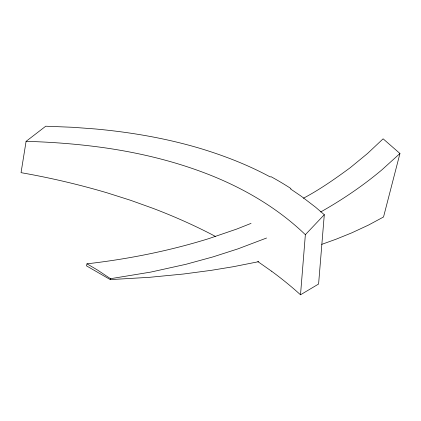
<?xml version="1.0" encoding="UTF-8"?>
<svg xmlns="http://www.w3.org/2000/svg" width="421" height="421" viewBox="0 0 421 421"><rect width="100%" height="100%" fill="white"/><g stroke="black" fill="none" stroke-linecap="round" stroke-linejoin="round"><path stroke-width="0.63" d="M290.506 188.929L301.352 196.302L315.534 207.169L324.291 214.699L305.362 234.686L300.51 294.789A502.237 289.964 0 0 0 271.534 271.182M324.291 214.699L318.592 284.028L300.51 294.789M270.314 176.994C247.874 164.858 223.983 155.607 199.586 148.245L198.654 147.971C164.843 138.041 129.968 132.12 94.904 128.931L72.744 127.289L45.747 126.211L26.086 141.351L21.05 172.663C50.057 177.762 78.78 184.466 107.023 192.813L130.521 200.275L153.023 208.353A505.005 291.558 0 0 1 211.542 234.365L215.336 236.397M251.048 223.383L236.797 229.04L208.774 238.628C169.116 250.942 128.242 259.083 87.005 263.82L86.473 265.861L110.286 279.607L149.455 277.318L183.445 274.024L211.153 270.35L233.366 266.704L258.726 261.667M110.286 279.607L110.518 278.702L150.813 272.077L185.961 264.293L213.11 256.863L237.986 248.853L266.567 238.018M303.415 198.228C319.907 189.518 335.195 178.746 350.204 167.726L367.533 153.491L383.126 138.819L399.95 153.502L383.531 216.983L368.528 225.061L351.688 232.881L335.937 239.26L321.681 244.385M399.95 153.502L381.963 169.8C363.26 185.535 342.968 199.312 321.728 211.379L320.67 211.968M26.086 141.351C53.02 142.088 79.911 144.214 106.581 148.081L108.002 148.297C143.166 153.586 177.904 162.19 210.963 175.399L211.868 175.762C246.185 189.634 278.618 208.916 305.362 234.686M87.005 263.82L97.556 270.072L110.518 278.702M257.773 261.53L271.534 271.182M270.782 176.562A467.31 314.861 -22.2 0 1 290.948 188.561"/></g></svg>
